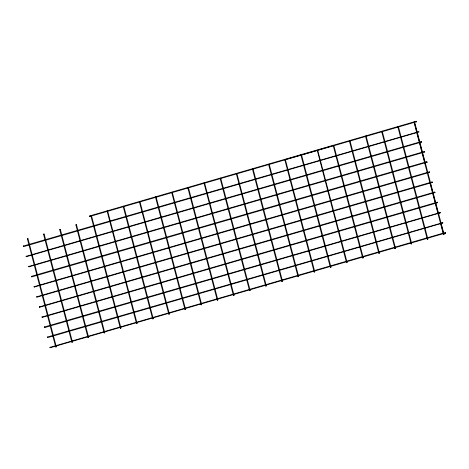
<?xml version="1.0" encoding="UTF-8"?>
<svg xmlns="http://www.w3.org/2000/svg" width="469" height="469" viewBox="0 0 469 469"><rect width="100%" height="100%" fill="white"/><g stroke="black" fill="none" stroke-linecap="round" stroke-linejoin="round"><path stroke-width="0.7" d="M72.484 342.112L71.827 342.229L43.529 234.254L43.775 233.914L44.174 234.072L72.472 342.042L71.827 342.229M123.828 206.354L153.252 318.621L153.005 318.967L152.601 318.809L123.177 206.536L123.599 206.178M152.601 318.809L153.252 318.621M317.038 150.262L317.689 150.144L347.113 262.417L346.867 262.763L346.468 262.605L317.273 150.502M317.689 150.285L286.055 159.319M349.997 140.917L349.774 140.606L349.346 140.899L378.782 253.237L379.181 253.395L379.427 253.049L350.003 140.776L349.358 140.964L349.669 141.14M346.468 262.605L347.113 262.417M382.305 131.549L382.083 131.238L381.655 131.531L411.09 243.868L411.489 244.027L411.735 243.681L382.311 131.408M172.252 192.507L172.141 192.149L171.648 192.349L201.072 304.756L201.471 304.914L201.717 304.569L172.293 192.302M204.56 183.139L204.455 182.781L203.962 182.98L233.38 295.388L233.779 295.546L234.025 295.2L204.601 182.933M236.874 173.77L236.763 173.413L236.27 173.612L265.694 286.02L266.093 286.178L266.339 285.832L236.915 173.565L236.265 173.753L236.581 173.929M285.34 159.718L285.228 159.36L284.736 159.56L314.16 271.973L314.558 272.131L314.805 271.786L285.381 159.513L284.882 159.853M333.84 145.601L333.23 145.712L333.699 145.308M366.154 136.233L365.509 136.28L366.072 135.981M107.577 211.302L107.589 210.921L107.061 211.015L136.45 323.493L136.848 323.651L137.095 323.305L107.671 211.032M139.885 201.934L139.832 201.518L139.34 201.717L168.758 314.124L169.162 314.283L169.403 313.937L139.979 201.67L139.563 202.028M156.095 197.191L155.52 197.232L155.907 196.81M188.409 187.823L187.799 187.805L188.298 187.465M220.717 178.454L220.113 178.437L220.676 178.132M123.734 206.618L123.177 206.536M414.221 121.881L413.975 122.227L443.404 234.5L443.803 234.658L444.049 234.312L414.625 122.04L414.221 121.881L416.83 131.83M89.679 215.922L89.849 216.526L89.667 215.904L416.202 121.231L416.39 121.876L416.202 121.231M318.363 149.951L333.846 145.46L363.27 257.733L363.024 258.079L362.625 257.921L333.23 145.712M89.843 216.473L91.244 216.068M91.947 215.863L416.372 121.805M23.45 245.985L418.94 131.619L419.04 131.988L23.638 246.624L23.462 246.002L23.638 246.624M421.678 142.031L26.287 256.736L26.153 256.303L421.508 141.462L421.69 142.101L421.508 141.462M424.158 151.575L424.328 152.149L28.937 266.855L28.802 266.415L424.158 151.575L424.269 151.933M31.482 276.61L31.405 276.329L426.808 161.688L426.995 162.333L426.808 161.688M426.978 162.262L31.587 276.968L31.411 276.347M429.627 172.375L34.237 287.081L34.108 286.647L429.457 171.801L429.645 172.445L429.457 171.806M432.277 182.488L36.893 297.199L36.758 296.76L432.107 181.919L432.295 182.558L432.107 181.919M434.933 192.607L39.543 307.312L39.408 306.873L434.763 192.032L434.945 192.677L434.775 192.102M437.425 202.215L437.583 202.719L42.192 317.425L42.058 316.985L437.413 202.145L437.518 202.502M44.661 326.899L440.145 212.533L440.244 212.903L44.842 327.538L44.661 326.899L44.842 327.538M440.074 212.328L440.215 212.774L438.21 213.418L430.261 183.074M47.31 337.035L442.8 222.646L442.9 223.015L47.492 337.657L47.316 337.035L47.492 337.651M442.824 222.734L440.866 223.531L443.516 233.65L445.532 233.064L445.362 232.489L50.013 347.33L50.148 347.769L445.532 233.064M91.203 215.547L90.869 215.904L120.293 328.177L120.691 328.335L120.938 327.989L91.514 215.717M381.983 131.771L381.666 131.596M204.273 183.291L203.956 183.121M91.185 216.08L90.869 215.904M252.574 169.221L252.515 168.805L253.037 168.817M398.439 126.665L397.823 126.911L427.247 239.184L427.646 239.342L427.892 238.997L398.468 126.724M444.049 234.312L443.404 234.5M427.892 238.997L427.247 239.184M250.182 290.516L249.537 290.704L250.182 290.516L220.758 178.249L220.113 178.437L249.537 290.704M27.407 239.002L28.017 238.75L27.372 238.938L55.67 346.913L56.069 347.072L56.315 346.726L28.017 238.75M414.59 121.981L414.461 122.356L413.975 122.227M411.735 243.681L411.09 243.868M395.584 248.365L394.933 248.552L395.584 248.365L366.154 136.092M379.427 253.049L378.782 253.237M363.27 257.733L362.625 257.921M301.538 154.829L300.887 155.016L330.311 267.289L330.715 267.447L330.962 267.101L301.538 154.829L300.887 155.016M330.962 267.101L330.311 267.289M269.224 164.197L268.579 164.385L298.003 276.657L298.401 276.816L298.647 276.47L269.224 164.197L268.579 164.385M314.805 271.786L314.16 271.973M298.647 276.47L298.003 276.657M282.49 281.154L281.846 281.336L282.49 281.154L253.067 168.881M266.339 285.832L265.694 286.02M234.025 295.2L233.38 295.388M217.874 299.884L217.223 300.072L217.874 299.884L188.45 187.618M155.491 197.173L184.915 309.44L185.314 309.599L185.56 309.253L156.136 196.986M201.717 304.569L201.072 304.756M185.56 309.253L184.915 309.44M169.403 313.937L168.758 314.124M137.095 323.305L136.45 323.493M76.488 224.704L75.837 224.891L104.136 332.861L104.54 333.019L104.786 332.673L76.488 224.704L75.837 224.891M120.938 327.989L120.293 328.177M60.331 229.388L59.686 229.576L87.984 337.545L88.383 337.703L88.629 337.358L60.331 229.388L59.686 229.576M104.786 332.673L104.136 332.861M43.529 234.254L44.174 234.072M88.629 337.358L87.984 337.545M56.315 346.726L55.67 346.913M445.362 232.489L445.538 233.111M26.1 256.097L26.282 256.719M28.756 266.21L28.931 266.832M34.055 286.442L34.237 287.081M36.705 296.555L36.893 297.199M39.355 306.667L39.543 307.312M42.005 316.786L42.192 317.425M49.96 347.124L50.142 347.769M424.322 152.155L424.234 151.862M437.577 202.725L437.489 202.432M417.005 132.504L422.129 152.056M422.305 152.73L424.961 162.849M365.509 136.28L394.933 248.552M252.422 169.069L281.846 281.336M187.799 187.805L217.223 300.072"/></g></svg>
